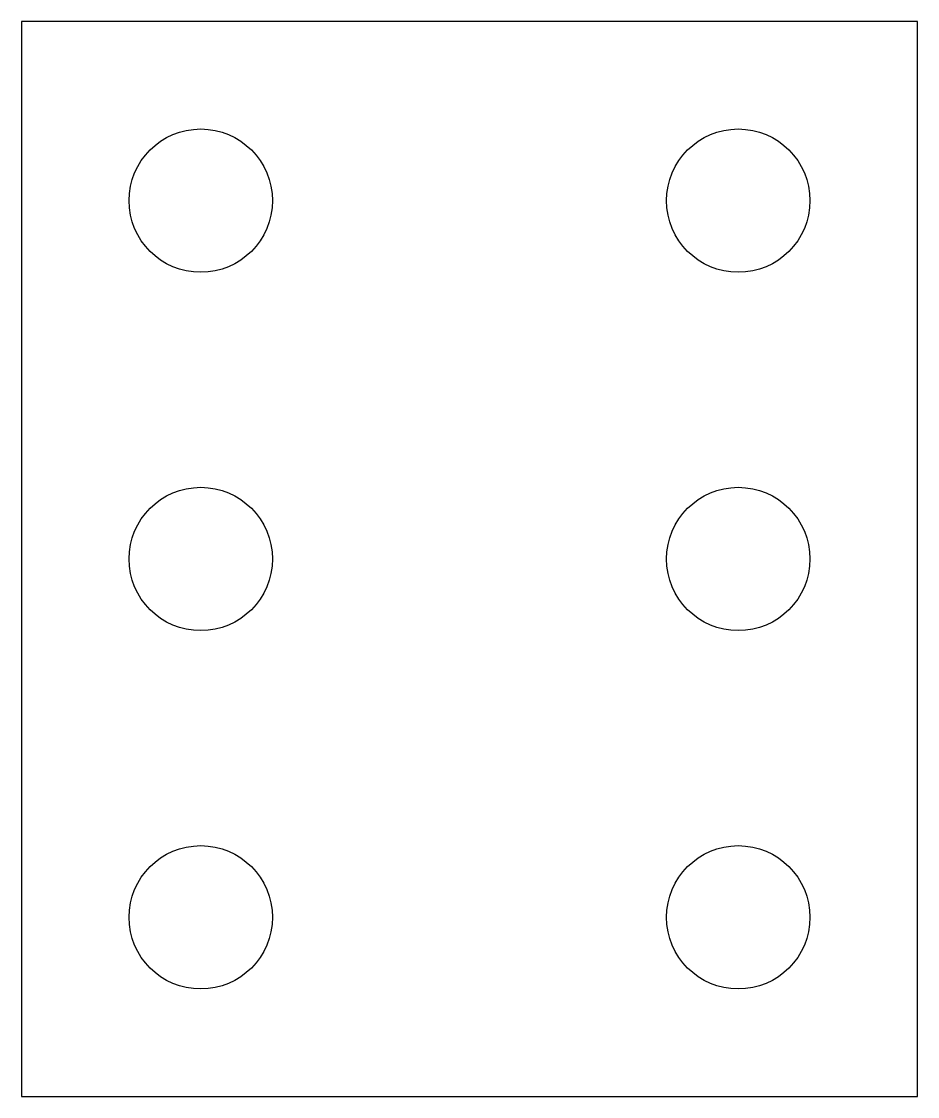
# Model space of a CAD drawing. Header units: millimetres. Extents: x 40 to 65, y 62.3 to 92.3.
import ezdxf

# ---------------------------------------------------------------- set-up
doc = ezdxf.new("R2010")
doc.units = ezdxf.units.MM
doc.header["$LTSCALE"] = 0.5

msp = doc.modelspace()

# ---------------------------------------------------------------- linework, layer by layer
at = {"color": 7, "linetype": 'Continuous', "lineweight": 25}
for p, q in [((65, 92.269), (40, 92.269)), ((40, 92.269), (40, 62.269)), ((65, 62.269), (65, 92.269)), ((40, 62.269), (65, 62.269))]:
    msp.add_line(p, q, dxfattribs=at)
for centre in [(45, 87.269), (60, 87.269), (45, 77.269), (60, 77.269), (45, 67.269), (60, 67.269)]:
    msp.add_circle(centre, 2, dxfattribs=at)

doc.saveas('drawing.dxf')
